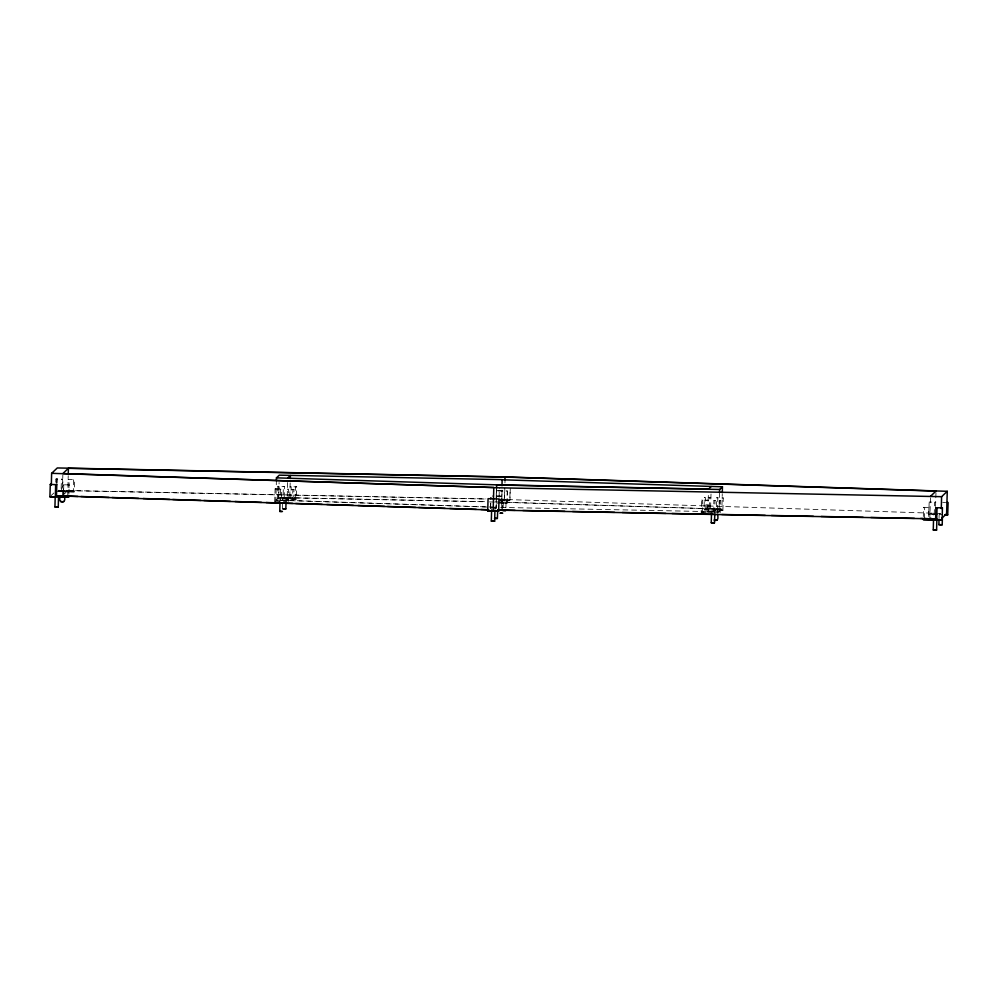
<?xml version="1.0" encoding="UTF-8"?>
<svg xmlns="http://www.w3.org/2000/svg" width="998" height="998" viewBox="0 0 998 998"><rect width="100%" height="100%" fill="white"/><g stroke="black" fill="none" stroke-linecap="round" stroke-linejoin="round"><path stroke-width="0.75" stroke-dasharray="4.99 3.74" d="M55.751 482.221L55.9 479.09L62.512 479.227C63.81 486.263 60.903 489.145 60.716 494.621M56.836 483.381L57.011 479.127M56.898 483.306L57.111 475.397M61.864 490.442L73.328 490.767L73.615 479.589L74.725 479.626L74.401 491.914L61.09 491.49L61.402 479.202L62.512 479.227M62.363 495.831L62.837 475.048M63.473 493.96L63.785 484.679L63.535 493.898M64.072 493.311L63.523 490.492M67.727 496.068L68.213 475.759M55.514 491.44L68.825 491.877L69.224 479.514L68.039 479.551L74.725 479.626M68.899 494.135L69.149 484.928L62.587 484.729L63.785 484.679M286.937 500.472L281.311 500.36L281.598 489.182L280.475 489.17L280.164 501.458L274.724 501.27L275.111 488.92L276.234 488.945M496.043 507.333L275.872 500.185L276.346 482.308M284.205 497.615L284.492 486.438L277.881 486.3L277.494 498.651L290.805 499.087L296.381 499.125L296.705 486.837L295.595 486.799L295.296 497.977L283.844 497.653M275.872 500.185L278.704 497.503L279.091 482.608M282.509 508.818L282.796 497.653L283.457 497.653M296.381 499.125L283.058 498.701L283.382 486.413L284.492 486.438M286.052 500.522L286.127 497.728L282.908 497.653M287.586 482.533L287.112 500.41L289.794 497.865L485.976 501.794M288.21 501.545L288.597 489.195L287.474 489.17L293.973 489.432L293.649 501.72M290.181 482.97L289.732 497.927L278.629 497.565L278.991 486.338L277.881 486.3M290.805 499.087L291.204 486.725L290.019 486.762L296.705 486.837M496.555 487.972L496.006 508.469L490.567 508.281L490.866 497.378M490.567 508.281L491.016 497.378M496.73 486.35L496.168 508.306L490.742 508.119M499.1 497.204L499.337 487.985M502.006 490.068L501.695 507.308M501.682 508.406L501.994 490.791L496.48 490.692M502.505 510.477L502.792 499.312L503.454 499.312M503.129 507.67L503.279 502.094L500.609 502.006M498.85 500.435L504.352 500.547L504.689 488.247M510.277 488.272L509.953 500.559L504.526 500.385L504.838 488.097M504.963 482.895L505.075 478.429M505.911 507.77L506.123 499.387L505.499 499.362M497.378 503.154L506.934 503.416L507.271 491.116L496.318 490.841L496.168 502.967M506.934 503.416L507.433 490.966L501.982 490.804M504.352 500.547L509.791 500.722L510.078 489.818M712.584 512.648L701.22 512.423L701.532 500.135L708.093 500.272L707.807 511.45L708.405 493.573M709.466 510.003L704.027 509.816L704.351 497.54L705.474 497.553L705.187 508.731L716.427 508.955L716.714 497.777L717.836 497.802L717.525 510.09L722.951 510.265L709.403 510.065L709.715 497.777L710.913 497.728L704.351 497.54M701.22 512.423L706.659 512.523L706.908 500.173L708.031 500.21M711.013 494.01L710.551 508.968L707.944 511.45M500.697 507.421L719.034 511.812L719.271 500.572L720.456 500.672L713.894 500.534L713.595 511.7L719.034 511.812L721.866 509.13L722.253 494.235M714.244 513.159C713.32 511.812 715.429 508.231 714.356 508.968M714.693 512.847L715.017 500.559L713.894 500.534M717.574 513.246L717.687 509.055L715.366 509.017M719.546 492.451L719.034 511.812L707.744 511.375M720.132 512.96L720.394 500.609M722.889 510.34L723.276 497.977L716.714 497.777M923.312 516.552L923.549 507.346L930.049 507.421L928.926 507.383L928.689 516.602L929.175 502.044L930.298 502.069M924.385 518.548L924.672 507.383L923.549 507.346M930.46 497.802L929.824 518.661L934.34 514.469M934.215 514.569L934.615 502.219L935.737 502.244L929.175 502.044M935.55 506.497L936.024 491.078M939.068 517.675L939.143 514.881M55.9 479.09L56.936 479.19M51.048 495.669L53.892 492.987M62.3 495.894L67.814 490.654L485.752 499.037M68.825 491.877L74.401 491.914M275.111 488.92L281.598 489.182M274.724 501.27L286.788 501.445M722.153 497.965L723.276 497.977M60.828 490.43L61.477 490.442M64.022 490.529L63.498 490.517M286.127 497.74L285.465 497.728M506.123 499.399L504.664 499.374M503.154 502.094L502.618 502.094M717.687 509.055L717.026 509.055M939.305 513.471L940.191 513.521M280.712 500.26C278.579 500.272 284.867 500.322 282.721 500.335M714.231 511.662L714.867 511.662L713.857 511.65M68.026 484.903L69.149 484.928M293.973 489.432L292.838 489.407L292.551 500.584L288.335 500.497M496.48 496.031L501.994 496.118M501.844 496.268L492.251 496.043M58.096 490.317L485.876 498.9M499.025 499.162L504.539 499.274M498.888 499.299L934.228 513.234M58.333 491.428L61.09 491.49M500.397 500.297L504.526 500.385M278.704 497.503L486.201 501.67M495.495 501.857L721.866 509.13L487.535 501.832M277.556 498.588L283.058 498.701M275.947 500.11L284.38 500.285M930.011 513.234L934.228 513.321M704.027 509.816L717.525 510.09M937.846 514.519L928.851 514.332L934.29 514.506M939.343 514.544L942.349 514.606M495.12 507.221L496.355 507.246M502.792 499.312L505.125 499.349M500.996 502.019L502.281 502.044M62.25 490.492L63.148 490.48M701.532 500.135L702.654 500.173L702.367 511.338L709.391 511.562M714.081 512.698L718.572 512.847M942.661 502.318L945.617 502.431M935.787 513.284L940.453 513.434M501.67 503.079L507.109 503.254M58.034 490.405L67.752 490.717M288.472 500.447L496.193 507.196"/><path stroke-width="1.5" d="M58.957 496.879L68.825 497.216L49.9 496.767L50.287 484.417L51.347 484.504M51.322 485.24L51.634 473.326L57.298 467.95L505.113 476.932L947.264 491.303L946.615 513.708M58.558 495.831L58.271 506.996L54.94 506.922L55.189 497.141M55.339 496.942L55.651 484.654L56.786 484.679L56.487 495.844L67.727 496.068M64.009 496.106C67.864 503.853 56.412 503.691 60.678 496.018M68.251 474.275L68.4 468.311L504.976 477.069L936.024 491.078L930.498 496.318M276.384 480.824L276.458 477.842L279.278 475.16L502.268 479.639M282.459 511.475L279.764 511.425L279.976 503.054M286.014 501.919L285.84 508.905L282.833 508.83L283.968 508.843M290.306 478.504L290.381 475.522L287.698 478.067M487.723 510.988L488.059 498.688L499 498.975L498.663 511.275L487.723 510.988L491.977 510.951M494.946 510.003L494.646 521.168L492.75 521.143L491.315 521.093L491.615 509.916M493.162 511.163L493.785 487.698L941.601 496.68L947.264 491.303M496.555 487.972L496.63 484.991L719.62 489.469L722.44 486.787L502.131 479.776L501.982 485.727M495.632 518.411L494.509 518.386L497.378 518.461L497.715 510.09M504.901 480.05L504.976 477.069M712.709 522.802L711.25 522.752L711.499 512.972M711.25 522.74L714.468 522.84L714.793 514.457M717.537 514.644C720.02 523.987 710.751 518.96 715.529 520.158M719.546 492.451L719.62 489.469M722.29 492.75L722.44 486.787M936.885 518.873L936.598 530.05L934.303 530L933.267 529.963L933.554 518.785M933.105 519.808L923.237 519.634L942.149 520.17L942.411 507.82L935.912 507.745L935.625 518.91L924.385 518.548M936.71 520.058L937.035 507.782L935.912 507.745M942.399 517.75L942.212 524.736L938.893 524.649L939.031 519.072M941.289 508.593L941.601 496.68M944.707 514.781L947.713 514.843L948.1 502.493L946.977 502.468M50.287 484.417L56.786 484.679M68.4 468.311L62.874 473.551L493.923 487.56L51.634 473.326M49.9 496.767L55.963 496.817M498.663 511.275L494.709 511.026M711.2 486.562L708.53 489.107L496.767 484.853L276.458 477.842M941.962 518.124L946.69 513.646M947.713 514.843L945.056 514.694M714.468 522.84L713.108 522.777M933.267 529.95L934.689 529.975M60.541 501.607L62.001 501.632M63.735 501.695L62.4 501.67M54.94 506.909L56.399 506.934M58.258 507.009L56.799 506.984M285.827 508.905L284.368 508.88M279.764 511.425L282.085 511.463M491.328 521.081L492.787 521.106M494.646 521.181L493.187 521.156M717.275 520.232L715.928 520.207M938.893 524.649L940.353 524.674M942.212 524.736L940.752 524.711M498.002 509.99L515.093 510.34M522.865 510.489L564.818 511.325M572.578 511.487L614.531 512.323M622.303 512.485L665.803 513.359M672.016 513.483L715.516 514.357M721.729 514.481L765.229 515.355M771.442 515.479L813.395 516.315M821.167 516.477L863.108 517.313M870.88 517.475L914.38 518.349M920.593 518.473L925.258 518.561M497.865 510.128L936.349 518.923M502.505 510.477L505.836 510.564L504.364 510.539M501.121 513.197C496.73 513.134 505.936 513.309 501.52 513.246M935.126 529.988L936.586 530.038M503.928 510.527L503.129 510.502M496.068 518.424L497.378 518.461M942.411 507.82L941.351 507.845M936.099 519.908L942.149 520.17M66.966 496.043L77.856 496.405M80.963 496.505L108.982 497.416M112.088 497.515L138.547 498.376M143.213 498.526L169.672 499.387M172.779 499.487L200.785 500.397M203.904 500.497L230.363 501.358M235.029 501.507L261.476 502.368M266.154 502.518L292.601 503.379M295.72 503.479L322.167 504.339M326.833 504.489L353.292 505.35M357.958 505.499L384.417 506.36M387.523 506.46L415.542 507.371M418.649 507.471L445.108 508.331M449.774 508.481L476.233 509.342M480.899 509.491L488.671 509.741M55.726 495.819L488.533 509.878"/></g></svg>
